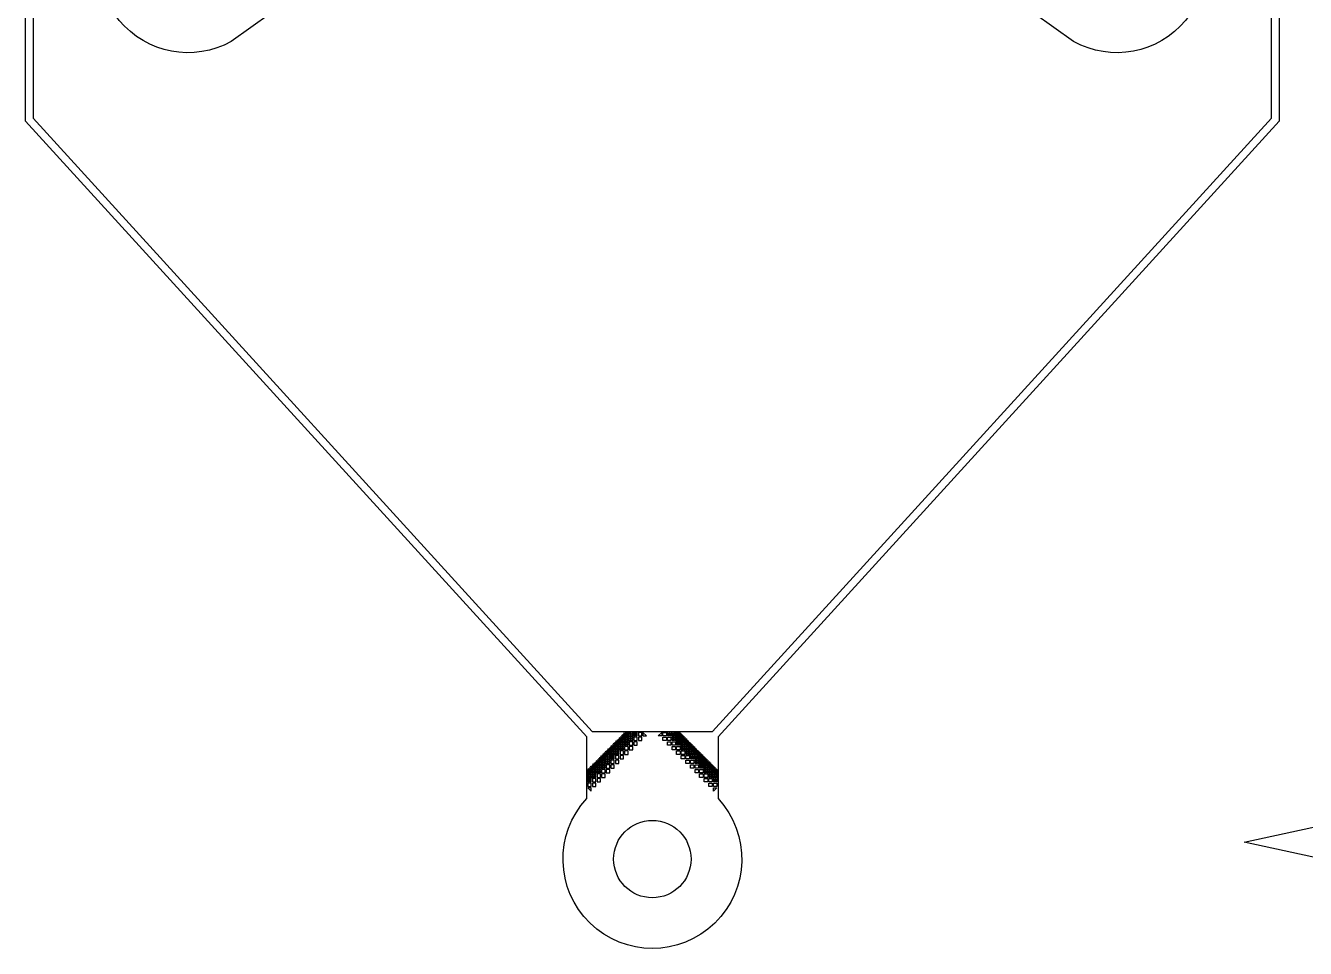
# Model space of a CAD drawing. Header units: inches. Extents: x -20.5 to 20.5, y -21.6 to 29.
# Drawn here: x -17.12 to -0.59, y -21.63 to -9.7 of the extents above; entities that cross this region are included whole.
import ezdxf

# ---------------------------------------------------------------- set-up
doc = ezdxf.new("R2010")
doc.units = ezdxf.units.IN
doc.header["$MEASUREMENT"] = 0

msp = doc.modelspace()

# ---------------------------------------------------------------- linework, layer by layer
for p, q in [((-9.869, -19.329), (-9.869, -19.37)), ((-8.18, -19.329), (-8.18, -19.37))]:
    msp.add_line(p, q)
msp.add_lwpolyline([(-8.872, 7.677), (-8.875, 1.883), (-9.022, 1.674), (-9.022, 1.604), (-8.706, 1.604), (-0.925, -6.851), (-0.925, -10.929), (-8.176, -18.891), (-8.176, -19.687, -2.283917), (-9.873, -19.687), (-9.873, -18.891), (-17.125, -10.929), (-17.125, -6.851), (-9.343, 1.604), (-9.027, 1.604), (-9.027, 1.674), (-9.175, 1.883), (-9.174, 3.747), (-13.625, 3.746), (-13.625, 4.047), (-9.174, 4.047), (-9.172, 7.677)], format="xyb", close=True)
msp.add_lwpolyline([(-17.025, -6.89), (-17.025, -10.89), (-9.802, -18.82), (-8.247, -18.82), (-1.025, -10.89), (-1.025, -6.89)])
for points in [[(-13.704, -9.352), (-14.466, -9.901, -1.695798), (-14.466, -7.879)], [(-3.582, -7.88, -1.695798), (-3.582, -9.901), (-4.343, -9.353)]]:
    msp.add_lwpolyline(points, format="xyb")
for points in [[(-9.398, -18.865), (-9.409, -18.865), (-9.398, -18.854)], [(-9.383, -18.85), (-9.394, -18.85), (-9.383, -18.839)], [(-9.394, -18.865), (-9.394, -18.854), (-9.383, -18.854), (-9.383, -18.865)], [(-9.368, -18.835), (-9.379, -18.835), (-9.368, -18.825)], [(-9.379, -18.85), (-9.379, -18.839), (-9.368, -18.839), (-9.368, -18.85)], [(-9.379, -18.865), (-9.379, -18.854), (-9.368, -18.854), (-9.368, -18.865)], [(-9.364, -18.835), (-9.364, -18.825), (-9.354, -18.825), (-9.354, -18.835)], [(-9.364, -18.85), (-9.364, -18.839), (-9.354, -18.839), (-9.354, -18.85)], [(-9.364, -18.865), (-9.364, -18.854), (-9.354, -18.854), (-9.354, -18.865)], [(-9.349, -18.835), (-9.349, -18.825), (-9.339, -18.825), (-9.339, -18.835)], [(-9.349, -18.85), (-9.349, -18.839), (-9.339, -18.839), (-9.339, -18.85)], [(-9.349, -18.854), (-9.339, -18.854), (-9.339, -18.865), (-9.349, -18.865)], [(-9.334, -18.835), (-9.334, -18.825), (-9.324, -18.825), (-9.324, -18.835)], [(-9.324, -18.839), (-9.324, -18.85), (-9.334, -18.85), (-9.334, -18.839)], [(-9.319, -18.825), (-9.309, -18.825), (-9.309, -18.835), (-9.319, -18.835)], [(-9.309, -18.85), (-9.319, -18.85), (-9.319, -18.839), (-9.309, -18.839)], [(-9.302, -18.85), (-9.279, -18.85), (-9.279, -18.827), (-9.302, -18.827)], [(-9.25, -18.85), (-9.25, -18.827), (-9.272, -18.827), (-9.272, -18.85)], [(-9.242, -18.85), (-9.22, -18.85), (-9.22, -18.827), (-9.242, -18.827)], [(-9.206, -18.834), (-9.206, -18.879), (-9.161, -18.879), (-9.161, -18.834)], [(-9.146, -18.879), (-9.101, -18.879), (-9.146, -18.834)], [(-8.903, -18.879), (-8.948, -18.879), (-8.903, -18.834)], [(-8.844, -18.834), (-8.844, -18.879), (-8.889, -18.879), (-8.889, -18.834)], [(-8.807, -18.85), (-8.829, -18.85), (-8.829, -18.827), (-8.807, -18.827)], [(-8.8, -18.85), (-8.8, -18.827), (-8.777, -18.827), (-8.777, -18.85)], [(-8.747, -18.85), (-8.77, -18.85), (-8.77, -18.827), (-8.747, -18.827)], [(-8.73, -18.825), (-8.74, -18.825), (-8.74, -18.835), (-8.73, -18.835)], [(-8.74, -18.85), (-8.73, -18.85), (-8.73, -18.839), (-8.74, -18.839)], [(-8.715, -18.835), (-8.715, -18.825), (-8.725, -18.825), (-8.725, -18.835)], [(-8.725, -18.839), (-8.725, -18.85), (-8.715, -18.85), (-8.715, -18.839)], [(-8.7, -18.835), (-8.7, -18.825), (-8.711, -18.825), (-8.711, -18.835)], [(-8.7, -18.85), (-8.7, -18.839), (-8.711, -18.839), (-8.711, -18.85)], [(-8.7, -18.854), (-8.711, -18.854), (-8.711, -18.865), (-8.7, -18.865)], [(-8.685, -18.835), (-8.685, -18.825), (-8.696, -18.825), (-8.696, -18.835)], [(-8.685, -18.85), (-8.685, -18.839), (-8.696, -18.839), (-8.696, -18.85)], [(-8.685, -18.865), (-8.685, -18.854), (-8.696, -18.854), (-8.696, -18.865)], [(-8.681, -18.835), (-8.67, -18.835), (-8.681, -18.825)], [(-8.67, -18.85), (-8.67, -18.839), (-8.681, -18.839), (-8.681, -18.85)], [(-8.67, -18.865), (-8.67, -18.854), (-8.681, -18.854), (-8.681, -18.865)], [(-8.666, -18.85), (-8.656, -18.85), (-8.666, -18.839)], [(-8.656, -18.865), (-8.656, -18.854), (-8.666, -18.854), (-8.666, -18.865)], [(-8.651, -18.865), (-8.641, -18.865), (-8.651, -18.854)], [(-9.562, -19.028), (-9.572, -19.028), (-9.562, -19.018)], [(-9.547, -19.013), (-9.557, -19.013), (-9.547, -19.003)], [(-9.557, -19.028), (-9.557, -19.018), (-9.547, -19.018), (-9.547, -19.028)], [(-9.532, -18.998), (-9.542, -18.998), (-9.532, -18.988)], [(-9.542, -19.013), (-9.542, -19.003), (-9.532, -19.003), (-9.532, -19.013)], [(-9.542, -19.028), (-9.542, -19.018), (-9.532, -19.018), (-9.532, -19.028)], [(-9.517, -18.983), (-9.527, -18.983), (-9.517, -18.973)], [(-9.527, -18.998), (-9.527, -18.988), (-9.517, -18.988), (-9.517, -18.998)], [(-9.527, -19.013), (-9.527, -19.003), (-9.517, -19.003), (-9.517, -19.013)], [(-9.527, -19.028), (-9.527, -19.018), (-9.517, -19.018), (-9.517, -19.028)], [(-9.502, -18.969), (-9.512, -18.969), (-9.502, -18.958)], [(-9.512, -18.983), (-9.512, -18.973), (-9.502, -18.973), (-9.502, -18.983)], [(-9.512, -18.998), (-9.512, -18.988), (-9.502, -18.988), (-9.502, -18.998)], [(-9.512, -19.013), (-9.512, -19.003), (-9.502, -19.003), (-9.502, -19.013)], [(-9.502, -19.018), (-9.502, -19.028), (-9.512, -19.028), (-9.512, -19.018)], [(-9.487, -18.954), (-9.498, -18.954), (-9.487, -18.943)], [(-9.498, -18.969), (-9.498, -18.958), (-9.487, -18.958), (-9.487, -18.969)], [(-9.498, -18.983), (-9.498, -18.973), (-9.487, -18.973), (-9.487, -18.983)], [(-9.498, -18.998), (-9.498, -18.988), (-9.487, -18.988), (-9.487, -18.998)], [(-9.498, -19.003), (-9.487, -19.003), (-9.487, -19.013), (-9.498, -19.013)], [(-9.487, -19.028), (-9.498, -19.028), (-9.498, -19.018), (-9.487, -19.018)], [(-9.472, -18.939), (-9.483, -18.939), (-9.472, -18.929)], [(-9.483, -18.954), (-9.483, -18.943), (-9.472, -18.943), (-9.472, -18.954)], [(-9.483, -18.969), (-9.483, -18.958), (-9.472, -18.958), (-9.472, -18.969)], [(-9.483, -18.983), (-9.483, -18.973), (-9.472, -18.973), (-9.472, -18.983)], [(-9.472, -18.988), (-9.472, -18.998), (-9.483, -18.998), (-9.483, -18.988)], [(-9.458, -19.028), (-9.458, -19.005), (-9.48, -19.005), (-9.48, -19.028)], [(-9.458, -18.924), (-9.468, -18.924), (-9.458, -18.914)], [(-9.468, -18.939), (-9.468, -18.929), (-9.458, -18.929), (-9.458, -18.939)], [(-9.468, -18.954), (-9.468, -18.943), (-9.458, -18.943), (-9.458, -18.954)], [(-9.468, -18.969), (-9.468, -18.958), (-9.458, -18.958), (-9.458, -18.969)], [(-9.468, -18.973), (-9.458, -18.973), (-9.458, -18.983), (-9.468, -18.983)], [(-9.458, -18.998), (-9.468, -18.998), (-9.468, -18.988), (-9.458, -18.988)], [(-9.443, -18.909), (-9.453, -18.909), (-9.443, -18.899)], [(-9.453, -18.924), (-9.453, -18.914), (-9.443, -18.914), (-9.443, -18.924)], [(-9.453, -18.939), (-9.453, -18.929), (-9.443, -18.929), (-9.443, -18.939)], [(-9.453, -18.954), (-9.453, -18.943), (-9.443, -18.943), (-9.443, -18.954)], [(-9.443, -18.958), (-9.443, -18.969), (-9.453, -18.969), (-9.453, -18.958)], [(-9.45, -18.998), (-9.428, -18.998), (-9.428, -18.976), (-9.45, -18.976)], [(-9.428, -19.028), (-9.428, -19.005), (-9.45, -19.005), (-9.45, -19.028)], [(-9.428, -18.894), (-9.438, -18.894), (-9.428, -18.884)], [(-9.438, -18.909), (-9.438, -18.899), (-9.428, -18.899), (-9.428, -18.909)], [(-9.438, -18.924), (-9.438, -18.914), (-9.428, -18.914), (-9.428, -18.924)], [(-9.438, -18.939), (-9.438, -18.929), (-9.428, -18.929), (-9.428, -18.939)], [(-9.438, -18.943), (-9.428, -18.943), (-9.428, -18.954), (-9.438, -18.954)], [(-9.428, -18.969), (-9.438, -18.969), (-9.438, -18.958), (-9.428, -18.958)], [(-9.413, -18.879), (-9.423, -18.879), (-9.413, -18.869)], [(-9.423, -18.894), (-9.423, -18.884), (-9.413, -18.884), (-9.413, -18.894)], [(-9.423, -18.909), (-9.423, -18.899), (-9.413, -18.899), (-9.413, -18.909)], [(-9.423, -18.924), (-9.423, -18.914), (-9.413, -18.914), (-9.413, -18.924)], [(-9.413, -18.929), (-9.413, -18.939), (-9.423, -18.939), (-9.423, -18.929)], [(-9.421, -18.969), (-9.398, -18.969), (-9.398, -18.946), (-9.421, -18.946)], [(-9.398, -18.998), (-9.398, -18.976), (-9.421, -18.976), (-9.421, -18.998)], [(-9.421, -19.028), (-9.398, -19.028), (-9.398, -19.005), (-9.421, -19.005)], [(-9.409, -18.879), (-9.409, -18.869), (-9.398, -18.869), (-9.398, -18.879)], [(-9.409, -18.894), (-9.409, -18.884), (-9.398, -18.884), (-9.398, -18.894)], [(-9.409, -18.909), (-9.409, -18.899), (-9.398, -18.899), (-9.398, -18.909)], [(-9.409, -18.914), (-9.398, -18.914), (-9.398, -18.924), (-9.409, -18.924)], [(-9.398, -18.939), (-9.409, -18.939), (-9.409, -18.929), (-9.398, -18.929)], [(-9.394, -18.879), (-9.394, -18.869), (-9.383, -18.869), (-9.383, -18.879)], [(-9.394, -18.894), (-9.394, -18.884), (-9.383, -18.884), (-9.383, -18.894)], [(-9.383, -18.899), (-9.383, -18.909), (-9.394, -18.909), (-9.394, -18.899)], [(-9.391, -18.939), (-9.368, -18.939), (-9.368, -18.916), (-9.391, -18.916)], [(-9.368, -18.969), (-9.368, -18.946), (-9.391, -18.946), (-9.391, -18.969)], [(-9.391, -18.998), (-9.368, -18.998), (-9.368, -18.976), (-9.391, -18.976)], [(-9.339, -19.013), (-9.384, -19.013), (-9.384, -19.058), (-9.339, -19.058)], [(-9.379, -18.879), (-9.379, -18.869), (-9.368, -18.869), (-9.368, -18.879)], [(-9.379, -18.884), (-9.368, -18.884), (-9.368, -18.894), (-9.379, -18.894)], [(-9.368, -18.909), (-9.379, -18.909), (-9.379, -18.899), (-9.368, -18.899)], [(-9.354, -18.869), (-9.354, -18.879), (-9.364, -18.879), (-9.364, -18.869)], [(-9.361, -18.909), (-9.339, -18.909), (-9.339, -18.887), (-9.361, -18.887)], [(-9.339, -18.939), (-9.339, -18.916), (-9.361, -18.916), (-9.361, -18.939)], [(-9.361, -18.969), (-9.339, -18.969), (-9.339, -18.946), (-9.361, -18.946)], [(-9.339, -18.998), (-9.339, -18.976), (-9.361, -18.976), (-9.361, -18.998)], [(-9.339, -18.879), (-9.349, -18.879), (-9.349, -18.869), (-9.339, -18.869)], [(-9.332, -18.879), (-9.309, -18.879), (-9.309, -18.857), (-9.332, -18.857)], [(-9.309, -18.909), (-9.309, -18.887), (-9.332, -18.887), (-9.332, -18.909)], [(-9.332, -18.939), (-9.309, -18.939), (-9.309, -18.916), (-9.332, -18.916)], [(-9.279, -18.953), (-9.324, -18.953), (-9.324, -18.998), (-9.279, -18.998)], [(-9.324, -19.013), (-9.324, -19.058), (-9.279, -19.058), (-9.279, -19.013)], [(-9.279, -18.879), (-9.279, -18.857), (-9.302, -18.857), (-9.302, -18.879)], [(-9.302, -18.909), (-9.279, -18.909), (-9.279, -18.887), (-9.302, -18.887)], [(-9.279, -18.939), (-9.279, -18.916), (-9.302, -18.916), (-9.302, -18.939)], [(-9.272, -18.879), (-9.25, -18.879), (-9.25, -18.857), (-9.272, -18.857)], [(-9.22, -18.894), (-9.265, -18.894), (-9.265, -18.939), (-9.22, -18.939)], [(-9.265, -18.953), (-9.265, -18.998), (-9.22, -18.998), (-9.22, -18.953)], [(-9.22, -18.879), (-9.22, -18.857), (-9.242, -18.857), (-9.242, -18.879)], [(-9.206, -18.939), (-9.161, -18.939), (-9.161, -18.894), (-9.206, -18.894)], [(-8.844, -18.939), (-8.889, -18.939), (-8.889, -18.894), (-8.844, -18.894)], [(-8.829, -18.879), (-8.829, -18.857), (-8.807, -18.857), (-8.807, -18.879)], [(-8.829, -18.894), (-8.784, -18.894), (-8.784, -18.939), (-8.829, -18.939)], [(-8.784, -18.953), (-8.784, -18.998), (-8.829, -18.998), (-8.829, -18.953)], [(-8.777, -18.879), (-8.8, -18.879), (-8.8, -18.857), (-8.777, -18.857)], [(-8.77, -18.879), (-8.77, -18.857), (-8.747, -18.857), (-8.747, -18.879)], [(-8.747, -18.909), (-8.77, -18.909), (-8.77, -18.887), (-8.747, -18.887)], [(-8.77, -18.939), (-8.77, -18.916), (-8.747, -18.916), (-8.747, -18.939)], [(-8.77, -18.953), (-8.725, -18.953), (-8.725, -18.998), (-8.77, -18.998)], [(-8.725, -19.013), (-8.725, -19.058), (-8.77, -19.058), (-8.77, -19.013)], [(-8.718, -18.879), (-8.74, -18.879), (-8.74, -18.857), (-8.718, -18.857)], [(-8.74, -18.909), (-8.74, -18.887), (-8.718, -18.887), (-8.718, -18.909)], [(-8.718, -18.939), (-8.74, -18.939), (-8.74, -18.916), (-8.718, -18.916)], [(-8.711, -18.879), (-8.7, -18.879), (-8.7, -18.869), (-8.711, -18.869)], [(-8.688, -18.909), (-8.711, -18.909), (-8.711, -18.887), (-8.688, -18.887)], [(-8.711, -18.939), (-8.711, -18.916), (-8.688, -18.916), (-8.688, -18.939)], [(-8.688, -18.969), (-8.711, -18.969), (-8.711, -18.946), (-8.688, -18.946)], [(-8.711, -18.998), (-8.711, -18.976), (-8.688, -18.976), (-8.688, -18.998)], [(-8.711, -19.013), (-8.666, -19.013), (-8.666, -19.058), (-8.711, -19.058)], [(-8.696, -18.869), (-8.696, -18.879), (-8.685, -18.879), (-8.685, -18.869)], [(-8.67, -18.879), (-8.67, -18.869), (-8.681, -18.869), (-8.681, -18.879)], [(-8.67, -18.884), (-8.681, -18.884), (-8.681, -18.894), (-8.67, -18.894)], [(-8.681, -18.909), (-8.67, -18.909), (-8.67, -18.899), (-8.681, -18.899)], [(-8.658, -18.939), (-8.681, -18.939), (-8.681, -18.916), (-8.658, -18.916)], [(-8.681, -18.969), (-8.681, -18.946), (-8.658, -18.946), (-8.658, -18.969)], [(-8.658, -18.998), (-8.681, -18.998), (-8.681, -18.976), (-8.658, -18.976)], [(-8.656, -18.879), (-8.656, -18.869), (-8.666, -18.869), (-8.666, -18.879)], [(-8.656, -18.894), (-8.656, -18.884), (-8.666, -18.884), (-8.666, -18.894)], [(-8.666, -18.899), (-8.666, -18.909), (-8.656, -18.909), (-8.656, -18.899)], [(-8.641, -18.879), (-8.641, -18.869), (-8.651, -18.869), (-8.651, -18.879)], [(-8.641, -18.894), (-8.641, -18.884), (-8.651, -18.884), (-8.651, -18.894)], [(-8.641, -18.909), (-8.641, -18.899), (-8.651, -18.899), (-8.651, -18.909)], [(-8.641, -18.914), (-8.651, -18.914), (-8.651, -18.924), (-8.641, -18.924)], [(-8.651, -18.939), (-8.641, -18.939), (-8.641, -18.929), (-8.651, -18.929)], [(-8.629, -18.969), (-8.651, -18.969), (-8.651, -18.946), (-8.629, -18.946)], [(-8.651, -18.998), (-8.651, -18.976), (-8.629, -18.976), (-8.629, -18.998)], [(-8.629, -19.028), (-8.651, -19.028), (-8.651, -19.005), (-8.629, -19.005)], [(-8.636, -18.879), (-8.626, -18.879), (-8.636, -18.869)], [(-8.626, -18.894), (-8.626, -18.884), (-8.636, -18.884), (-8.636, -18.894)], [(-8.626, -18.909), (-8.626, -18.899), (-8.636, -18.899), (-8.636, -18.909)], [(-8.626, -18.924), (-8.626, -18.914), (-8.636, -18.914), (-8.636, -18.924)], [(-8.636, -18.929), (-8.636, -18.939), (-8.626, -18.939), (-8.626, -18.929)], [(-8.621, -18.894), (-8.611, -18.894), (-8.621, -18.884)], [(-8.611, -18.909), (-8.611, -18.899), (-8.621, -18.899), (-8.621, -18.909)], [(-8.611, -18.924), (-8.611, -18.914), (-8.621, -18.914), (-8.621, -18.924)], [(-8.611, -18.939), (-8.611, -18.929), (-8.621, -18.929), (-8.621, -18.939)], [(-8.611, -18.943), (-8.621, -18.943), (-8.621, -18.954), (-8.611, -18.954)], [(-8.621, -18.969), (-8.611, -18.969), (-8.611, -18.958), (-8.621, -18.958)], [(-8.599, -18.998), (-8.621, -18.998), (-8.621, -18.976), (-8.599, -18.976)], [(-8.621, -19.028), (-8.621, -19.005), (-8.599, -19.005), (-8.599, -19.028)], [(-8.607, -18.909), (-8.596, -18.909), (-8.607, -18.899)], [(-8.596, -18.924), (-8.596, -18.914), (-8.607, -18.914), (-8.607, -18.924)], [(-8.596, -18.939), (-8.596, -18.929), (-8.607, -18.929), (-8.607, -18.939)], [(-8.596, -18.954), (-8.596, -18.943), (-8.607, -18.943), (-8.607, -18.954)], [(-8.607, -18.958), (-8.607, -18.969), (-8.596, -18.969), (-8.596, -18.958)], [(-8.592, -18.924), (-8.581, -18.924), (-8.592, -18.914)], [(-8.581, -18.939), (-8.581, -18.929), (-8.592, -18.929), (-8.592, -18.939)], [(-8.581, -18.954), (-8.581, -18.943), (-8.592, -18.943), (-8.592, -18.954)], [(-8.581, -18.969), (-8.581, -18.958), (-8.592, -18.958), (-8.592, -18.969)], [(-8.581, -18.973), (-8.592, -18.973), (-8.592, -18.983), (-8.581, -18.983)], [(-8.592, -18.998), (-8.581, -18.998), (-8.581, -18.988), (-8.592, -18.988)], [(-8.592, -19.028), (-8.592, -19.005), (-8.569, -19.005), (-8.569, -19.028)], [(-8.577, -18.939), (-8.567, -18.939), (-8.577, -18.929)], [(-8.567, -18.954), (-8.567, -18.943), (-8.577, -18.943), (-8.577, -18.954)], [(-8.567, -18.969), (-8.567, -18.958), (-8.577, -18.958), (-8.577, -18.969)], [(-8.567, -18.983), (-8.567, -18.973), (-8.577, -18.973), (-8.577, -18.983)], [(-8.577, -18.988), (-8.577, -18.998), (-8.567, -18.998), (-8.567, -18.988)], [(-8.562, -18.954), (-8.552, -18.954), (-8.562, -18.943)], [(-8.552, -18.969), (-8.552, -18.958), (-8.562, -18.958), (-8.562, -18.969)], [(-8.552, -18.983), (-8.552, -18.973), (-8.562, -18.973), (-8.562, -18.983)], [(-8.552, -18.998), (-8.552, -18.988), (-8.562, -18.988), (-8.562, -18.998)], [(-8.552, -19.003), (-8.562, -19.003), (-8.562, -19.013), (-8.552, -19.013)], [(-8.562, -19.028), (-8.552, -19.028), (-8.552, -19.018), (-8.562, -19.018)], [(-8.547, -18.969), (-8.537, -18.969), (-8.547, -18.958)], [(-8.537, -18.983), (-8.537, -18.973), (-8.547, -18.973), (-8.547, -18.983)], [(-8.537, -18.998), (-8.537, -18.988), (-8.547, -18.988), (-8.547, -18.998)], [(-8.537, -19.013), (-8.537, -19.003), (-8.547, -19.003), (-8.547, -19.013)], [(-8.547, -19.018), (-8.547, -19.028), (-8.537, -19.028), (-8.537, -19.018)], [(-8.532, -18.983), (-8.522, -18.983), (-8.532, -18.973)], [(-8.522, -18.998), (-8.522, -18.988), (-8.532, -18.988), (-8.532, -18.998)], [(-8.522, -19.013), (-8.522, -19.003), (-8.532, -19.003), (-8.532, -19.013)], [(-8.522, -19.028), (-8.522, -19.018), (-8.532, -19.018), (-8.532, -19.028)], [(-8.517, -18.998), (-8.507, -18.998), (-8.517, -18.988)], [(-8.507, -19.013), (-8.507, -19.003), (-8.517, -19.003), (-8.517, -19.013)], [(-8.507, -19.028), (-8.507, -19.018), (-8.517, -19.018), (-8.517, -19.028)], [(-8.503, -19.013), (-8.492, -19.013), (-8.503, -19.003)], [(-8.492, -19.028), (-8.492, -19.018), (-8.503, -19.018), (-8.503, -19.028)], [(-8.488, -19.028), (-8.477, -19.028), (-8.488, -19.018)], [(-9.725, -19.191), (-9.735, -19.191), (-9.725, -19.181)], [(-9.71, -19.176), (-9.72, -19.176), (-9.71, -19.166)], [(-9.72, -19.191), (-9.72, -19.181), (-9.71, -19.181), (-9.71, -19.191)], [(-9.695, -19.162), (-9.706, -19.162), (-9.695, -19.151)], [(-9.706, -19.176), (-9.706, -19.166), (-9.695, -19.166), (-9.695, -19.176)], [(-9.706, -19.191), (-9.706, -19.181), (-9.695, -19.181), (-9.695, -19.191)], [(-9.68, -19.147), (-9.691, -19.147), (-9.68, -19.136)], [(-9.691, -19.162), (-9.691, -19.151), (-9.68, -19.151), (-9.68, -19.162)], [(-9.691, -19.176), (-9.691, -19.166), (-9.68, -19.166), (-9.68, -19.176)], [(-9.691, -19.191), (-9.691, -19.181), (-9.68, -19.181), (-9.68, -19.191)], [(-9.665, -19.132), (-9.676, -19.132), (-9.665, -19.122)], [(-9.676, -19.147), (-9.676, -19.136), (-9.665, -19.136), (-9.665, -19.147)], [(-9.676, -19.162), (-9.676, -19.151), (-9.665, -19.151), (-9.665, -19.162)], [(-9.676, -19.176), (-9.676, -19.166), (-9.665, -19.166), (-9.665, -19.176)], [(-9.676, -19.181), (-9.665, -19.181), (-9.665, -19.191), (-9.676, -19.191)], [(-9.651, -19.117), (-9.661, -19.117), (-9.651, -19.107)], [(-9.661, -19.132), (-9.661, -19.122), (-9.651, -19.122), (-9.651, -19.132)], [(-9.661, -19.147), (-9.661, -19.136), (-9.651, -19.136), (-9.651, -19.147)], [(-9.661, -19.162), (-9.661, -19.151), (-9.651, -19.151), (-9.651, -19.162)], [(-9.651, -19.166), (-9.651, -19.176), (-9.661, -19.176), (-9.661, -19.166)], [(-9.658, -19.206), (-9.636, -19.206), (-9.636, -19.184), (-9.658, -19.184)], [(-9.636, -19.102), (-9.646, -19.102), (-9.636, -19.092)], [(-9.646, -19.117), (-9.646, -19.107), (-9.636, -19.107), (-9.636, -19.117)], [(-9.646, -19.132), (-9.646, -19.122), (-9.636, -19.122), (-9.636, -19.132)], [(-9.646, -19.147), (-9.646, -19.136), (-9.636, -19.136), (-9.636, -19.147)], [(-9.646, -19.151), (-9.636, -19.151), (-9.636, -19.162), (-9.646, -19.162)], [(-9.636, -19.176), (-9.646, -19.176), (-9.646, -19.166), (-9.636, -19.166)], [(-9.621, -19.087), (-9.631, -19.087), (-9.621, -19.077)], [(-9.631, -19.102), (-9.631, -19.092), (-9.621, -19.092), (-9.621, -19.102)], [(-9.631, -19.117), (-9.631, -19.107), (-9.621, -19.107), (-9.621, -19.117)], [(-9.631, -19.132), (-9.631, -19.122), (-9.621, -19.122), (-9.621, -19.132)], [(-9.621, -19.136), (-9.621, -19.147), (-9.631, -19.147), (-9.631, -19.136)], [(-9.629, -19.176), (-9.606, -19.176), (-9.606, -19.154), (-9.629, -19.154)], [(-9.606, -19.206), (-9.606, -19.184), (-9.629, -19.184), (-9.629, -19.206)], [(-9.606, -19.073), (-9.616, -19.073), (-9.606, -19.062)], [(-9.616, -19.087), (-9.616, -19.077), (-9.606, -19.077), (-9.606, -19.087)], [(-9.616, -19.102), (-9.616, -19.092), (-9.606, -19.092), (-9.606, -19.102)], [(-9.616, -19.117), (-9.616, -19.107), (-9.606, -19.107), (-9.606, -19.117)], [(-9.616, -19.122), (-9.606, -19.122), (-9.606, -19.132), (-9.616, -19.132)], [(-9.606, -19.147), (-9.616, -19.147), (-9.616, -19.136), (-9.606, -19.136)], [(-9.591, -19.058), (-9.602, -19.058), (-9.591, -19.047)], [(-9.602, -19.073), (-9.602, -19.062), (-9.591, -19.062), (-9.591, -19.073)], [(-9.602, -19.087), (-9.602, -19.077), (-9.591, -19.077), (-9.591, -19.087)], [(-9.602, -19.102), (-9.602, -19.092), (-9.591, -19.092), (-9.591, -19.102)], [(-9.591, -19.107), (-9.591, -19.117), (-9.602, -19.117), (-9.602, -19.107)], [(-9.599, -19.147), (-9.576, -19.147), (-9.576, -19.124), (-9.599, -19.124)], [(-9.576, -19.176), (-9.576, -19.154), (-9.599, -19.154), (-9.599, -19.176)], [(-9.599, -19.206), (-9.576, -19.206), (-9.576, -19.184), (-9.599, -19.184)], [(-9.576, -19.043), (-9.587, -19.043), (-9.576, -19.032)], [(-9.587, -19.058), (-9.587, -19.047), (-9.576, -19.047), (-9.576, -19.058)], [(-9.587, -19.073), (-9.587, -19.062), (-9.576, -19.062), (-9.576, -19.073)], [(-9.587, -19.087), (-9.587, -19.077), (-9.576, -19.077), (-9.576, -19.087)], [(-9.587, -19.092), (-9.576, -19.092), (-9.576, -19.102), (-9.587, -19.102)], [(-9.576, -19.117), (-9.587, -19.117), (-9.587, -19.107), (-9.576, -19.107)], [(-9.572, -19.043), (-9.572, -19.032), (-9.562, -19.032), (-9.562, -19.043)], [(-9.572, -19.058), (-9.572, -19.047), (-9.562, -19.047), (-9.562, -19.058)], [(-9.572, -19.073), (-9.572, -19.062), (-9.562, -19.062), (-9.562, -19.073)], [(-9.562, -19.077), (-9.562, -19.087), (-9.572, -19.087), (-9.572, -19.077)], [(-9.569, -19.117), (-9.547, -19.117), (-9.547, -19.095), (-9.569, -19.095)], [(-9.547, -19.147), (-9.547, -19.124), (-9.569, -19.124), (-9.569, -19.147)], [(-9.569, -19.176), (-9.547, -19.176), (-9.547, -19.154), (-9.569, -19.154)], [(-9.557, -19.043), (-9.557, -19.032), (-9.547, -19.032), (-9.547, -19.043)], [(-9.557, -19.058), (-9.557, -19.047), (-9.547, -19.047), (-9.547, -19.058)], [(-9.557, -19.062), (-9.547, -19.062), (-9.547, -19.073), (-9.557, -19.073)], [(-9.547, -19.087), (-9.557, -19.087), (-9.557, -19.077), (-9.547, -19.077)], [(-9.542, -19.043), (-9.542, -19.032), (-9.532, -19.032), (-9.532, -19.043)], [(-9.532, -19.047), (-9.532, -19.058), (-9.542, -19.058), (-9.542, -19.047)], [(-9.539, -19.087), (-9.517, -19.087), (-9.517, -19.065), (-9.539, -19.065)], [(-9.517, -19.117), (-9.517, -19.095), (-9.539, -19.095), (-9.539, -19.117)], [(-9.539, -19.147), (-9.517, -19.147), (-9.517, -19.124), (-9.539, -19.124)], [(-9.517, -19.176), (-9.517, -19.154), (-9.539, -19.154), (-9.539, -19.176)], [(-9.527, -19.032), (-9.517, -19.032), (-9.517, -19.043), (-9.527, -19.043)], [(-9.517, -19.058), (-9.527, -19.058), (-9.527, -19.047), (-9.517, -19.047)], [(-9.487, -19.058), (-9.487, -19.035), (-9.51, -19.035), (-9.51, -19.058)], [(-9.487, -19.087), (-9.487, -19.065), (-9.51, -19.065), (-9.51, -19.087)], [(-9.51, -19.117), (-9.487, -19.117), (-9.487, -19.095), (-9.51, -19.095)], [(-9.458, -19.131), (-9.503, -19.131), (-9.503, -19.176), (-9.458, -19.176)], [(-9.458, -19.058), (-9.458, -19.035), (-9.48, -19.035), (-9.48, -19.058)], [(-9.48, -19.087), (-9.458, -19.087), (-9.458, -19.065), (-9.48, -19.065)], [(-9.458, -19.117), (-9.458, -19.095), (-9.48, -19.095), (-9.48, -19.117)], [(-9.45, -19.058), (-9.428, -19.058), (-9.428, -19.035), (-9.45, -19.035)], [(-9.443, -19.072), (-9.443, -19.117), (-9.398, -19.117), (-9.398, -19.072)], [(-9.443, -19.176), (-9.398, -19.176), (-9.398, -19.131), (-9.443, -19.131)], [(-9.398, -19.058), (-9.398, -19.035), (-9.421, -19.035), (-9.421, -19.058)], [(-9.384, -19.072), (-9.384, -19.117), (-9.339, -19.117), (-9.339, -19.072)], [(-8.666, -19.072), (-8.666, -19.117), (-8.711, -19.117), (-8.711, -19.072)], [(-8.651, -19.058), (-8.651, -19.035), (-8.629, -19.035), (-8.629, -19.058)], [(-8.606, -19.072), (-8.606, -19.117), (-8.651, -19.117), (-8.651, -19.072)], [(-8.606, -19.176), (-8.651, -19.176), (-8.651, -19.131), (-8.606, -19.131)], [(-8.599, -19.058), (-8.621, -19.058), (-8.621, -19.035), (-8.599, -19.035)], [(-8.592, -19.058), (-8.592, -19.035), (-8.569, -19.035), (-8.569, -19.058)], [(-8.569, -19.087), (-8.592, -19.087), (-8.592, -19.065), (-8.569, -19.065)], [(-8.592, -19.117), (-8.592, -19.095), (-8.569, -19.095), (-8.569, -19.117)], [(-8.592, -19.131), (-8.547, -19.131), (-8.547, -19.176), (-8.592, -19.176)], [(-8.562, -19.058), (-8.562, -19.035), (-8.54, -19.035), (-8.54, -19.058)], [(-8.562, -19.087), (-8.562, -19.065), (-8.54, -19.065), (-8.54, -19.087)], [(-8.54, -19.117), (-8.562, -19.117), (-8.562, -19.095), (-8.54, -19.095)], [(-8.522, -19.032), (-8.532, -19.032), (-8.532, -19.043), (-8.522, -19.043)], [(-8.532, -19.058), (-8.522, -19.058), (-8.522, -19.047), (-8.532, -19.047)], [(-8.51, -19.087), (-8.532, -19.087), (-8.532, -19.065), (-8.51, -19.065)], [(-8.532, -19.117), (-8.532, -19.095), (-8.51, -19.095), (-8.51, -19.117)], [(-8.51, -19.147), (-8.532, -19.147), (-8.532, -19.124), (-8.51, -19.124)], [(-8.532, -19.176), (-8.532, -19.154), (-8.51, -19.154), (-8.51, -19.176)], [(-8.507, -19.043), (-8.507, -19.032), (-8.517, -19.032), (-8.517, -19.043)], [(-8.517, -19.047), (-8.517, -19.058), (-8.507, -19.058), (-8.507, -19.047)], [(-8.492, -19.043), (-8.492, -19.032), (-8.503, -19.032), (-8.503, -19.043)], [(-8.492, -19.058), (-8.492, -19.047), (-8.503, -19.047), (-8.503, -19.058)], [(-8.492, -19.062), (-8.503, -19.062), (-8.503, -19.073), (-8.492, -19.073)], [(-8.503, -19.087), (-8.492, -19.087), (-8.492, -19.077), (-8.503, -19.077)], [(-8.48, -19.117), (-8.503, -19.117), (-8.503, -19.095), (-8.48, -19.095)], [(-8.503, -19.147), (-8.503, -19.124), (-8.48, -19.124), (-8.48, -19.147)], [(-8.48, -19.176), (-8.503, -19.176), (-8.503, -19.154), (-8.48, -19.154)], [(-8.477, -19.043), (-8.477, -19.032), (-8.488, -19.032), (-8.488, -19.043)], [(-8.477, -19.058), (-8.477, -19.047), (-8.488, -19.047), (-8.488, -19.058)], [(-8.477, -19.073), (-8.477, -19.062), (-8.488, -19.062), (-8.488, -19.073)], [(-8.488, -19.077), (-8.488, -19.087), (-8.477, -19.087), (-8.477, -19.077)], [(-8.473, -19.043), (-8.463, -19.043), (-8.473, -19.032)], [(-8.463, -19.058), (-8.463, -19.047), (-8.473, -19.047), (-8.473, -19.058)], [(-8.463, -19.073), (-8.463, -19.062), (-8.473, -19.062), (-8.473, -19.073)], [(-8.463, -19.087), (-8.463, -19.077), (-8.473, -19.077), (-8.473, -19.087)], [(-8.463, -19.092), (-8.473, -19.092), (-8.473, -19.102), (-8.463, -19.102)], [(-8.473, -19.117), (-8.463, -19.117), (-8.463, -19.107), (-8.473, -19.107)], [(-8.45, -19.147), (-8.473, -19.147), (-8.473, -19.124), (-8.45, -19.124)], [(-8.473, -19.176), (-8.473, -19.154), (-8.45, -19.154), (-8.45, -19.176)], [(-8.45, -19.206), (-8.473, -19.206), (-8.473, -19.184), (-8.45, -19.184)], [(-8.458, -19.058), (-8.448, -19.058), (-8.458, -19.047)], [(-8.448, -19.073), (-8.448, -19.062), (-8.458, -19.062), (-8.458, -19.073)], [(-8.448, -19.087), (-8.448, -19.077), (-8.458, -19.077), (-8.458, -19.087)], [(-8.448, -19.102), (-8.448, -19.092), (-8.458, -19.092), (-8.458, -19.102)], [(-8.458, -19.107), (-8.458, -19.117), (-8.448, -19.117), (-8.448, -19.107)], [(-8.443, -19.073), (-8.433, -19.073), (-8.443, -19.062)], [(-8.433, -19.087), (-8.433, -19.077), (-8.443, -19.077), (-8.443, -19.087)], [(-8.433, -19.102), (-8.433, -19.092), (-8.443, -19.092), (-8.443, -19.102)], [(-8.433, -19.117), (-8.433, -19.107), (-8.443, -19.107), (-8.443, -19.117)], [(-8.433, -19.122), (-8.443, -19.122), (-8.443, -19.132), (-8.433, -19.132)], [(-8.443, -19.147), (-8.433, -19.147), (-8.433, -19.136), (-8.443, -19.136)], [(-8.421, -19.176), (-8.443, -19.176), (-8.443, -19.154), (-8.421, -19.154)], [(-8.443, -19.206), (-8.443, -19.184), (-8.421, -19.184), (-8.421, -19.206)], [(-8.428, -19.087), (-8.418, -19.087), (-8.428, -19.077)], [(-8.418, -19.102), (-8.418, -19.092), (-8.428, -19.092), (-8.428, -19.102)], [(-8.418, -19.117), (-8.418, -19.107), (-8.428, -19.107), (-8.428, -19.117)], [(-8.418, -19.132), (-8.418, -19.122), (-8.428, -19.122), (-8.428, -19.132)], [(-8.428, -19.136), (-8.428, -19.147), (-8.418, -19.147), (-8.418, -19.136)], [(-8.414, -19.102), (-8.403, -19.102), (-8.414, -19.092)], [(-8.403, -19.117), (-8.403, -19.107), (-8.414, -19.107), (-8.414, -19.117)], [(-8.403, -19.132), (-8.403, -19.122), (-8.414, -19.122), (-8.414, -19.132)], [(-8.403, -19.147), (-8.403, -19.136), (-8.414, -19.136), (-8.414, -19.147)], [(-8.403, -19.151), (-8.414, -19.151), (-8.414, -19.162), (-8.403, -19.162)], [(-8.414, -19.176), (-8.403, -19.176), (-8.403, -19.166), (-8.414, -19.166)], [(-8.391, -19.206), (-8.414, -19.206), (-8.414, -19.184), (-8.391, -19.184)], [(-8.399, -19.117), (-8.388, -19.117), (-8.399, -19.107)], [(-8.388, -19.132), (-8.388, -19.122), (-8.399, -19.122), (-8.399, -19.132)], [(-8.388, -19.147), (-8.388, -19.136), (-8.399, -19.136), (-8.399, -19.147)], [(-8.388, -19.162), (-8.388, -19.151), (-8.399, -19.151), (-8.399, -19.162)], [(-8.399, -19.166), (-8.399, -19.176), (-8.388, -19.176), (-8.388, -19.166)], [(-8.384, -19.132), (-8.373, -19.132), (-8.384, -19.122)], [(-8.373, -19.147), (-8.373, -19.136), (-8.384, -19.136), (-8.384, -19.147)], [(-8.373, -19.162), (-8.373, -19.151), (-8.384, -19.151), (-8.384, -19.162)], [(-8.373, -19.176), (-8.373, -19.166), (-8.384, -19.166), (-8.384, -19.176)], [(-8.373, -19.181), (-8.384, -19.181), (-8.384, -19.191), (-8.373, -19.191)], [(-8.369, -19.147), (-8.359, -19.147), (-8.369, -19.136)], [(-8.359, -19.162), (-8.359, -19.151), (-8.369, -19.151), (-8.369, -19.162)], [(-8.359, -19.176), (-8.359, -19.166), (-8.369, -19.166), (-8.369, -19.176)], [(-8.359, -19.191), (-8.359, -19.181), (-8.369, -19.181), (-8.369, -19.191)], [(-8.354, -19.162), (-8.344, -19.162), (-8.354, -19.151)], [(-8.344, -19.176), (-8.344, -19.166), (-8.354, -19.166), (-8.354, -19.176)], [(-8.344, -19.191), (-8.344, -19.181), (-8.354, -19.181), (-8.354, -19.191)], [(-8.339, -19.176), (-8.329, -19.176), (-8.339, -19.166)], [(-8.329, -19.191), (-8.329, -19.181), (-8.339, -19.181), (-8.339, -19.191)], [(-8.324, -19.191), (-8.314, -19.191), (-8.324, -19.181)], [(-9.859, -19.325), (-9.869, -19.325), (-9.859, -19.315)], [(-9.869, -19.34), (-9.869, -19.329), (-9.859, -19.329), (-9.859, -19.34)], [(-9.869, -19.355), (-9.869, -19.344), (-9.859, -19.344), (-9.859, -19.355)], [(-9.844, -19.31), (-9.854, -19.31), (-9.844, -19.3)], [(-9.854, -19.325), (-9.854, -19.315), (-9.844, -19.315), (-9.844, -19.325)], [(-9.854, -19.34), (-9.854, -19.329), (-9.844, -19.329), (-9.844, -19.34)], [(-9.854, -19.355), (-9.854, -19.344), (-9.844, -19.344), (-9.844, -19.355)], [(-9.829, -19.295), (-9.839, -19.295), (-9.829, -19.285)], [(-9.839, -19.31), (-9.839, -19.3), (-9.829, -19.3), (-9.829, -19.31)], [(-9.839, -19.325), (-9.839, -19.315), (-9.829, -19.315), (-9.829, -19.325)], [(-9.839, -19.34), (-9.839, -19.329), (-9.829, -19.329), (-9.829, -19.34)], [(-9.829, -19.344), (-9.829, -19.355), (-9.839, -19.355), (-9.839, -19.344)], [(-9.814, -19.28), (-9.824, -19.28), (-9.814, -19.27)], [(-9.824, -19.295), (-9.824, -19.285), (-9.814, -19.285), (-9.814, -19.295)], [(-9.824, -19.31), (-9.824, -19.3), (-9.814, -19.3), (-9.814, -19.31)], [(-9.824, -19.325), (-9.824, -19.315), (-9.814, -19.315), (-9.814, -19.325)], [(-9.824, -19.329), (-9.814, -19.329), (-9.814, -19.34), (-9.824, -19.34)], [(-9.814, -19.355), (-9.824, -19.355), (-9.824, -19.344), (-9.814, -19.344)], [(-9.799, -19.266), (-9.809, -19.266), (-9.799, -19.255)], [(-9.809, -19.28), (-9.809, -19.27), (-9.799, -19.27), (-9.799, -19.28)], [(-9.809, -19.295), (-9.809, -19.285), (-9.799, -19.285), (-9.799, -19.295)], [(-9.809, -19.31), (-9.809, -19.3), (-9.799, -19.3), (-9.799, -19.31)], [(-9.799, -19.315), (-9.799, -19.325), (-9.809, -19.325), (-9.809, -19.315)], [(-9.807, -19.355), (-9.784, -19.355), (-9.784, -19.332), (-9.807, -19.332)], [(-9.784, -19.251), (-9.795, -19.251), (-9.784, -19.24)], [(-9.795, -19.266), (-9.795, -19.255), (-9.784, -19.255), (-9.784, -19.266)], [(-9.795, -19.28), (-9.795, -19.27), (-9.784, -19.27), (-9.784, -19.28)], [(-9.795, -19.295), (-9.795, -19.285), (-9.784, -19.285), (-9.784, -19.295)], [(-9.795, -19.3), (-9.784, -19.3), (-9.784, -19.31), (-9.795, -19.31)], [(-9.784, -19.325), (-9.795, -19.325), (-9.795, -19.315), (-9.784, -19.315)], [(-9.769, -19.236), (-9.78, -19.236), (-9.769, -19.226)], [(-9.78, -19.251), (-9.78, -19.24), (-9.769, -19.24), (-9.769, -19.251)], [(-9.78, -19.266), (-9.78, -19.255), (-9.769, -19.255), (-9.769, -19.266)], [(-9.78, -19.28), (-9.78, -19.27), (-9.769, -19.27), (-9.769, -19.28)], [(-9.769, -19.285), (-9.769, -19.295), (-9.78, -19.295), (-9.78, -19.285)], [(-9.777, -19.325), (-9.755, -19.325), (-9.755, -19.302), (-9.777, -19.302)], [(-9.755, -19.355), (-9.755, -19.332), (-9.777, -19.332), (-9.777, -19.355)], [(-9.755, -19.221), (-9.765, -19.221), (-9.755, -19.211)], [(-9.765, -19.236), (-9.765, -19.226), (-9.755, -19.226), (-9.755, -19.236)], [(-9.765, -19.251), (-9.765, -19.24), (-9.755, -19.24), (-9.755, -19.251)], [(-9.765, -19.266), (-9.765, -19.255), (-9.755, -19.255), (-9.755, -19.266)], [(-9.765, -19.27), (-9.755, -19.27), (-9.755, -19.28), (-9.765, -19.28)], [(-9.755, -19.295), (-9.765, -19.295), (-9.765, -19.285), (-9.755, -19.285)], [(-9.74, -19.206), (-9.75, -19.206), (-9.74, -19.196)], [(-9.75, -19.221), (-9.75, -19.211), (-9.74, -19.211), (-9.74, -19.221)], [(-9.75, -19.236), (-9.75, -19.226), (-9.74, -19.226), (-9.74, -19.236)], [(-9.75, -19.251), (-9.75, -19.24), (-9.74, -19.24), (-9.74, -19.251)], [(-9.74, -19.255), (-9.74, -19.266), (-9.75, -19.266), (-9.75, -19.255)], [(-9.747, -19.295), (-9.725, -19.295), (-9.725, -19.273), (-9.747, -19.273)], [(-9.725, -19.325), (-9.725, -19.302), (-9.747, -19.302), (-9.747, -19.325)], [(-9.747, -19.355), (-9.725, -19.355), (-9.725, -19.332), (-9.747, -19.332)], [(-9.735, -19.206), (-9.735, -19.196), (-9.725, -19.196), (-9.725, -19.206)], [(-9.735, -19.221), (-9.735, -19.211), (-9.725, -19.211), (-9.725, -19.221)], [(-9.735, -19.236), (-9.735, -19.226), (-9.725, -19.226), (-9.725, -19.236)], [(-9.735, -19.24), (-9.725, -19.24), (-9.725, -19.251), (-9.735, -19.251)], [(-9.725, -19.266), (-9.735, -19.266), (-9.735, -19.255), (-9.725, -19.255)], [(-9.72, -19.206), (-9.72, -19.196), (-9.71, -19.196), (-9.71, -19.206)], [(-9.72, -19.221), (-9.72, -19.211), (-9.71, -19.211), (-9.71, -19.221)], [(-9.71, -19.226), (-9.71, -19.236), (-9.72, -19.236), (-9.72, -19.226)], [(-9.718, -19.266), (-9.695, -19.266), (-9.695, -19.243), (-9.718, -19.243)], [(-9.695, -19.295), (-9.695, -19.273), (-9.718, -19.273), (-9.718, -19.295)], [(-9.718, -19.325), (-9.695, -19.325), (-9.695, -19.302), (-9.718, -19.302)], [(-9.695, -19.355), (-9.695, -19.332), (-9.718, -19.332), (-9.718, -19.355)], [(-9.706, -19.206), (-9.706, -19.196), (-9.695, -19.196), (-9.695, -19.206)], [(-9.706, -19.211), (-9.695, -19.211), (-9.695, -19.221), (-9.706, -19.221)], [(-9.695, -19.236), (-9.706, -19.236), (-9.706, -19.226), (-9.695, -19.226)], [(-9.68, -19.196), (-9.68, -19.206), (-9.691, -19.206), (-9.691, -19.196)], [(-9.688, -19.236), (-9.665, -19.236), (-9.665, -19.213), (-9.688, -19.213)], [(-9.665, -19.266), (-9.665, -19.243), (-9.688, -19.243), (-9.688, -19.266)], [(-9.688, -19.295), (-9.665, -19.295), (-9.665, -19.273), (-9.688, -19.273)], [(-9.636, -19.31), (-9.681, -19.31), (-9.681, -19.355), (-9.636, -19.355)], [(-9.665, -19.206), (-9.676, -19.206), (-9.676, -19.196), (-9.665, -19.196)], [(-9.636, -19.236), (-9.636, -19.213), (-9.658, -19.213), (-9.658, -19.236)], [(-9.658, -19.266), (-9.636, -19.266), (-9.636, -19.243), (-9.658, -19.243)], [(-9.636, -19.295), (-9.636, -19.273), (-9.658, -19.273), (-9.658, -19.295)], [(-9.629, -19.236), (-9.606, -19.236), (-9.606, -19.213), (-9.629, -19.213)], [(-9.576, -19.25), (-9.621, -19.25), (-9.621, -19.295), (-9.576, -19.295)], [(-9.621, -19.31), (-9.621, -19.355), (-9.576, -19.355), (-9.576, -19.31)], [(-9.576, -19.236), (-9.576, -19.213), (-9.599, -19.213), (-9.599, -19.236)], [(-9.517, -19.191), (-9.562, -19.191), (-9.562, -19.236), (-9.517, -19.236)], [(-9.562, -19.25), (-9.562, -19.295), (-9.517, -19.295), (-9.517, -19.25)], [(-9.503, -19.191), (-9.503, -19.236), (-9.458, -19.236), (-9.458, -19.191)], [(-8.547, -19.191), (-8.547, -19.236), (-8.592, -19.236), (-8.592, -19.191)], [(-8.532, -19.191), (-8.487, -19.191), (-8.487, -19.236), (-8.532, -19.236)], [(-8.487, -19.25), (-8.487, -19.295), (-8.532, -19.295), (-8.532, -19.25)], [(-8.473, -19.236), (-8.473, -19.213), (-8.45, -19.213), (-8.45, -19.236)], [(-8.473, -19.25), (-8.428, -19.25), (-8.428, -19.295), (-8.473, -19.295)], [(-8.428, -19.31), (-8.428, -19.355), (-8.473, -19.355), (-8.473, -19.31)], [(-8.421, -19.236), (-8.443, -19.236), (-8.443, -19.213), (-8.421, -19.213)], [(-8.414, -19.236), (-8.414, -19.213), (-8.391, -19.213), (-8.391, -19.236)], [(-8.391, -19.266), (-8.414, -19.266), (-8.414, -19.243), (-8.391, -19.243)], [(-8.414, -19.295), (-8.414, -19.273), (-8.391, -19.273), (-8.391, -19.295)], [(-8.414, -19.31), (-8.369, -19.31), (-8.369, -19.355), (-8.414, -19.355)], [(-8.384, -19.206), (-8.373, -19.206), (-8.373, -19.196), (-8.384, -19.196)], [(-8.361, -19.236), (-8.384, -19.236), (-8.384, -19.213), (-8.361, -19.213)], [(-8.384, -19.266), (-8.384, -19.243), (-8.361, -19.243), (-8.361, -19.266)], [(-8.361, -19.295), (-8.384, -19.295), (-8.384, -19.273), (-8.361, -19.273)], [(-8.369, -19.196), (-8.369, -19.206), (-8.359, -19.206), (-8.359, -19.196)], [(-8.344, -19.206), (-8.344, -19.196), (-8.354, -19.196), (-8.354, -19.206)], [(-8.344, -19.211), (-8.354, -19.211), (-8.354, -19.221), (-8.344, -19.221)], [(-8.354, -19.236), (-8.344, -19.236), (-8.344, -19.226), (-8.354, -19.226)], [(-8.332, -19.266), (-8.354, -19.266), (-8.354, -19.243), (-8.332, -19.243)], [(-8.354, -19.295), (-8.354, -19.273), (-8.332, -19.273), (-8.332, -19.295)], [(-8.332, -19.325), (-8.354, -19.325), (-8.354, -19.302), (-8.332, -19.302)], [(-8.354, -19.355), (-8.354, -19.332), (-8.332, -19.332), (-8.332, -19.355)], [(-8.329, -19.206), (-8.329, -19.196), (-8.339, -19.196), (-8.339, -19.206)], [(-8.329, -19.221), (-8.329, -19.211), (-8.339, -19.211), (-8.339, -19.221)], [(-8.339, -19.226), (-8.339, -19.236), (-8.329, -19.236), (-8.329, -19.226)], [(-8.314, -19.206), (-8.314, -19.196), (-8.324, -19.196), (-8.324, -19.206)], [(-8.314, -19.221), (-8.314, -19.211), (-8.324, -19.211), (-8.324, -19.221)], [(-8.314, -19.236), (-8.314, -19.226), (-8.324, -19.226), (-8.324, -19.236)], [(-8.314, -19.24), (-8.324, -19.24), (-8.324, -19.251), (-8.314, -19.251)], [(-8.324, -19.266), (-8.314, -19.266), (-8.314, -19.255), (-8.324, -19.255)], [(-8.302, -19.295), (-8.324, -19.295), (-8.324, -19.273), (-8.302, -19.273)], [(-8.324, -19.325), (-8.324, -19.302), (-8.302, -19.302), (-8.302, -19.325)], [(-8.302, -19.355), (-8.324, -19.355), (-8.324, -19.332), (-8.302, -19.332)], [(-8.31, -19.206), (-8.299, -19.206), (-8.31, -19.196)], [(-8.299, -19.221), (-8.299, -19.211), (-8.31, -19.211), (-8.31, -19.221)], [(-8.299, -19.236), (-8.299, -19.226), (-8.31, -19.226), (-8.31, -19.236)], [(-8.299, -19.251), (-8.299, -19.24), (-8.31, -19.24), (-8.31, -19.251)], [(-8.31, -19.255), (-8.31, -19.266), (-8.299, -19.266), (-8.299, -19.255)], [(-8.295, -19.221), (-8.284, -19.221), (-8.295, -19.211)], [(-8.284, -19.236), (-8.284, -19.226), (-8.295, -19.226), (-8.295, -19.236)], [(-8.284, -19.251), (-8.284, -19.24), (-8.295, -19.24), (-8.295, -19.251)], [(-8.284, -19.266), (-8.284, -19.255), (-8.295, -19.255), (-8.295, -19.266)], [(-8.284, -19.27), (-8.295, -19.27), (-8.295, -19.28), (-8.284, -19.28)], [(-8.295, -19.295), (-8.284, -19.295), (-8.284, -19.285), (-8.295, -19.285)], [(-8.272, -19.325), (-8.295, -19.325), (-8.295, -19.302), (-8.272, -19.302)], [(-8.295, -19.355), (-8.295, -19.332), (-8.272, -19.332), (-8.272, -19.355)], [(-8.28, -19.236), (-8.27, -19.236), (-8.28, -19.226)], [(-8.27, -19.251), (-8.27, -19.24), (-8.28, -19.24), (-8.28, -19.251)], [(-8.27, -19.266), (-8.27, -19.255), (-8.28, -19.255), (-8.28, -19.266)], [(-8.27, -19.28), (-8.27, -19.27), (-8.28, -19.27), (-8.28, -19.28)], [(-8.28, -19.285), (-8.28, -19.295), (-8.27, -19.295), (-8.27, -19.285)], [(-8.265, -19.251), (-8.255, -19.251), (-8.265, -19.24)], [(-8.255, -19.266), (-8.255, -19.255), (-8.265, -19.255), (-8.265, -19.266)], [(-8.255, -19.28), (-8.255, -19.27), (-8.265, -19.27), (-8.265, -19.28)], [(-8.255, -19.295), (-8.255, -19.285), (-8.265, -19.285), (-8.265, -19.295)], [(-8.255, -19.3), (-8.265, -19.3), (-8.265, -19.31), (-8.255, -19.31)], [(-8.265, -19.325), (-8.255, -19.325), (-8.255, -19.315), (-8.265, -19.315)], [(-8.243, -19.355), (-8.265, -19.355), (-8.265, -19.332), (-8.243, -19.332)], [(-8.25, -19.266), (-8.24, -19.266), (-8.25, -19.255)], [(-8.24, -19.28), (-8.24, -19.27), (-8.25, -19.27), (-8.25, -19.28)], [(-8.24, -19.295), (-8.24, -19.285), (-8.25, -19.285), (-8.25, -19.295)], [(-8.24, -19.31), (-8.24, -19.3), (-8.25, -19.3), (-8.25, -19.31)], [(-8.25, -19.315), (-8.25, -19.325), (-8.24, -19.325), (-8.24, -19.315)], [(-8.235, -19.28), (-8.225, -19.28), (-8.235, -19.27)], [(-8.225, -19.295), (-8.225, -19.285), (-8.235, -19.285), (-8.235, -19.295)], [(-8.225, -19.31), (-8.225, -19.3), (-8.235, -19.3), (-8.235, -19.31)], [(-8.225, -19.325), (-8.225, -19.315), (-8.235, -19.315), (-8.235, -19.325)], [(-8.225, -19.329), (-8.235, -19.329), (-8.235, -19.34), (-8.225, -19.34)], [(-8.235, -19.355), (-8.225, -19.355), (-8.225, -19.344), (-8.235, -19.344)], [(-8.22, -19.295), (-8.21, -19.295), (-8.22, -19.285)], [(-8.21, -19.31), (-8.21, -19.3), (-8.22, -19.3), (-8.22, -19.31)], [(-8.21, -19.325), (-8.21, -19.315), (-8.22, -19.315), (-8.22, -19.325)], [(-8.21, -19.34), (-8.21, -19.329), (-8.22, -19.329), (-8.22, -19.34)], [(-8.22, -19.344), (-8.22, -19.355), (-8.21, -19.355), (-8.21, -19.344)], [(-8.206, -19.31), (-8.195, -19.31), (-8.206, -19.3)], [(-8.195, -19.325), (-8.195, -19.315), (-8.206, -19.315), (-8.206, -19.325)], [(-8.195, -19.34), (-8.195, -19.329), (-8.206, -19.329), (-8.206, -19.34)], [(-8.195, -19.355), (-8.195, -19.344), (-8.206, -19.344), (-8.206, -19.355)], [(-8.191, -19.325), (-8.18, -19.325), (-8.191, -19.315)], [(-8.18, -19.34), (-8.18, -19.329), (-8.191, -19.329), (-8.191, -19.34)], [(-8.18, -19.355), (-8.18, -19.344), (-8.191, -19.344), (-8.191, -19.355)], [(-9.869, -19.37), (-9.869, -19.359), (-9.859, -19.359), (-9.859, -19.37)], [(-9.859, -19.374), (-9.859, -19.384), (-9.869, -19.384), (-9.869, -19.374)], [(-9.844, -19.414), (-9.844, -19.392), (-9.866, -19.392), (-9.866, -19.414)], [(-9.844, -19.421), (-9.866, -19.421), (-9.866, -19.444), (-9.844, -19.444)], [(-9.844, -19.473), (-9.844, -19.451), (-9.866, -19.451), (-9.866, -19.473)], [(-9.814, -19.488), (-9.859, -19.488), (-9.859, -19.533), (-9.814, -19.533)], [(-9.854, -19.359), (-9.844, -19.359), (-9.844, -19.37), (-9.854, -19.37)], [(-9.844, -19.384), (-9.854, -19.384), (-9.854, -19.374), (-9.844, -19.374)], [(-9.836, -19.384), (-9.814, -19.384), (-9.814, -19.362), (-9.836, -19.362)], [(-9.814, -19.414), (-9.814, -19.392), (-9.836, -19.392), (-9.836, -19.414)], [(-9.836, -19.444), (-9.814, -19.444), (-9.814, -19.421), (-9.836, -19.421)], [(-9.814, -19.473), (-9.814, -19.451), (-9.836, -19.451), (-9.836, -19.473)], [(-9.784, -19.384), (-9.784, -19.362), (-9.807, -19.362), (-9.807, -19.384)], [(-9.807, -19.414), (-9.784, -19.414), (-9.784, -19.392), (-9.807, -19.392)], [(-9.8, -19.428), (-9.8, -19.473), (-9.755, -19.473), (-9.755, -19.428)], [(-9.8, -19.488), (-9.8, -19.533), (-9.755, -19.533), (-9.755, -19.488)], [(-9.777, -19.384), (-9.755, -19.384), (-9.755, -19.362), (-9.777, -19.362)], [(-9.755, -19.414), (-9.755, -19.392), (-9.777, -19.392), (-9.777, -19.414)], [(-9.695, -19.369), (-9.74, -19.369), (-9.74, -19.414), (-9.695, -19.414)], [(-9.74, -19.473), (-9.695, -19.473), (-9.695, -19.428), (-9.74, -19.428)], [(-9.681, -19.414), (-9.636, -19.414), (-9.636, -19.369), (-9.681, -19.369)], [(-8.369, -19.414), (-8.414, -19.414), (-8.414, -19.369), (-8.369, -19.369)], [(-8.354, -19.369), (-8.309, -19.369), (-8.309, -19.414), (-8.354, -19.414)], [(-8.309, -19.473), (-8.354, -19.473), (-8.354, -19.428), (-8.309, -19.428)], [(-8.272, -19.384), (-8.295, -19.384), (-8.295, -19.362), (-8.272, -19.362)], [(-8.295, -19.414), (-8.295, -19.392), (-8.272, -19.392), (-8.272, -19.414)], [(-8.25, -19.428), (-8.25, -19.473), (-8.295, -19.473), (-8.295, -19.428)], [(-8.25, -19.488), (-8.25, -19.533), (-8.295, -19.533), (-8.295, -19.488)], [(-8.265, -19.384), (-8.265, -19.362), (-8.243, -19.362), (-8.243, -19.384)], [(-8.243, -19.414), (-8.265, -19.414), (-8.265, -19.392), (-8.243, -19.392)], [(-8.213, -19.384), (-8.235, -19.384), (-8.235, -19.362), (-8.213, -19.362)], [(-8.235, -19.414), (-8.235, -19.392), (-8.213, -19.392), (-8.213, -19.414)], [(-8.213, -19.444), (-8.235, -19.444), (-8.235, -19.421), (-8.213, -19.421)], [(-8.235, -19.473), (-8.235, -19.451), (-8.213, -19.451), (-8.213, -19.473)], [(-8.235, -19.488), (-8.19, -19.488), (-8.19, -19.533), (-8.235, -19.533)], [(-8.195, -19.359), (-8.206, -19.359), (-8.206, -19.37), (-8.195, -19.37)], [(-8.206, -19.384), (-8.195, -19.384), (-8.195, -19.374), (-8.206, -19.374)], [(-8.206, -19.414), (-8.206, -19.392), (-8.183, -19.392), (-8.183, -19.414)], [(-8.206, -19.421), (-8.183, -19.421), (-8.183, -19.444), (-8.206, -19.444)], [(-8.206, -19.473), (-8.206, -19.451), (-8.183, -19.451), (-8.183, -19.473)], [(-8.18, -19.37), (-8.18, -19.359), (-8.191, -19.359), (-8.191, -19.37)], [(-8.191, -19.374), (-8.191, -19.384), (-8.18, -19.384), (-8.18, -19.374)], [(-9.814, -19.592), (-9.814, -19.547), (-9.859, -19.547)], [(-8.235, -19.592), (-8.235, -19.547), (-8.19, -19.547)], [(-0.3, -20.25), (-0.246, -20.496), (-1.375, -20.25), (-0.246, -20.004)]]:
    msp.add_lwpolyline(points, close=True)
msp.add_circle((-9.025, -20.47), 0.5)

doc.saveas('drawing.dxf')
